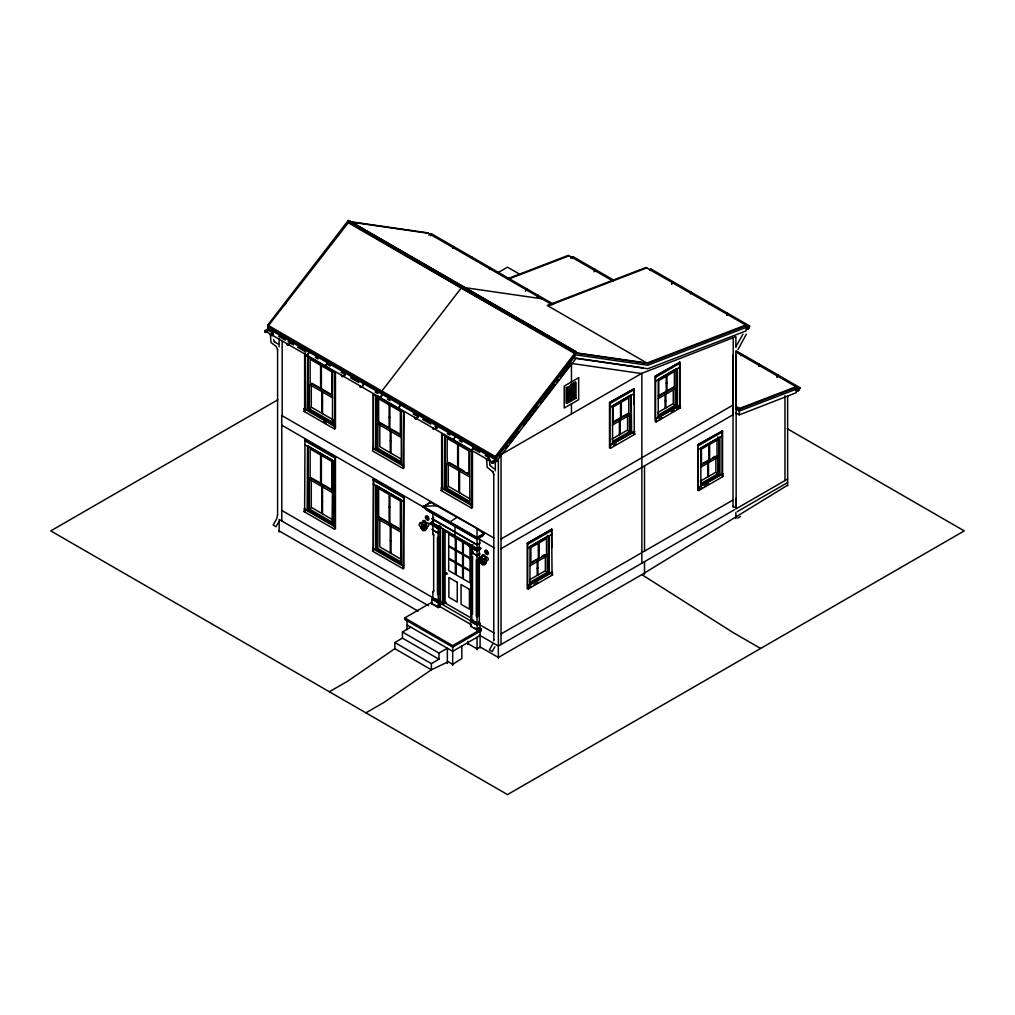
<?xml version="1.0" encoding="UTF-8"?>
<svg xmlns="http://www.w3.org/2000/svg" width="1015" height="1015" viewBox="0 0 1015 1015"><rect width="100%" height="100%" fill="white"/><g stroke="black" fill="none" stroke-linecap="round" stroke-linejoin="round"><path stroke-width="1.5" d="M439.368 526.874L439.558 527.94L438.226 528.701L430.614 523.626L438.226 528.028L440.51 526.709L439.99 527.305M479.334 624.504L479.334 548.62L480.095 548.24M479.334 536.757L479.803 543.266L477.05 544.941L432.834 519.452M735.875 403.437L735.875 352.167M735.875 347.498L735.875 336.625L641.34 373.533L571.445 363.433L560.889 377.149M277.59 514.643L276.626 518.982L273.187 525.085L275.978 526.696L278.681 522.027M493.696 640.871L493.785 639.463M425.133 508.375L477.05 538.546L484.168 534.004L477.05 528.599L430.259 502.12L423.052 506.904L430.259 502.742M746.342 334.163L737.994 349.515M742.955 334.138L736.078 346.394M492.821 643.802L489.382 649.904L492.174 651.516L494.876 646.847M335.457 372.099L335.457 428.482L334.557 429.002L304.056 411.405L304.056 408.867L307.672 409.806L332.793 424.308L332.793 419.576L332.742 424.333M304.627 408.487L304.627 354.869L335.077 372.442L334.506 428.977M304.627 508.693L304.056 511.611L334.557 529.221L335.457 528.688L335.457 457.055L305.007 439.47L304.627 508.693L332.793 524.514L332.793 460.353L307.621 445.877L307.291 510.241M376.184 449.366L373.139 448.046L372.568 450.952L403.069 468.562L403.97 468.042L403.97 411.646M304.627 439.698L335.077 457.27L334.506 529.183M403.018 468.537L403.589 412.001L373.139 394.429L373.139 448.046M373.139 548.252L372.568 551.158L403.069 568.768L403.97 568.248L403.97 496.614L373.52 479.029L373.139 548.252L401.306 564.074L401.306 499.9L376.134 485.424L375.804 549.787M445.966 436.082L469.818 449.797L469.818 503.415L441.652 487.593L441.081 490.511L471.582 508.122L472.483 507.601L472.483 451.206M373.139 479.245L403.589 496.83L403.018 568.743M441.652 487.593L441.652 433.976L472.102 451.561L471.531 508.096M575.848 351.583L574.655 352.268L574.655 353.474L347.802 222.501L347.802 221.295L348.995 220.61L575.848 351.583L575.848 352.789M438.226 601.108C438.34 598.672 429.789 597.581 432.897 599.015L432.897 591.758L433.659 590.667M438.226 594.841L438.988 593.737L438.988 537.481L438.226 537.265L437.465 537.481L437.465 593.737L438.226 594.841L438.226 602.542L432.187 599.015M471.011 621.434L477.05 624.923C481.3 624.847 479.765 620.267 477.05 623.578C477.075 621.015 468.714 619.975 471.721 621.434L471.721 614.177L472.483 613.073M477.05 617.26L477.811 616.156L477.811 559.899L477.05 559.684L476.289 559.899L476.289 616.156L477.05 617.26L477.05 624.961M267.706 329.951L267.706 325.117L347.637 221.283L427.569 232.828L552.185 304.779M268.468 325.561L348.995 221.816L348.995 220.61M284.073 305.604L286.002 303.104M338.008 235.556L339.936 233.057M524.425 323.848L461.229 287.981L381.894 391.041L381.894 395.875M495.32 456.534L575.251 352.7L646.999 363.053M496.081 456.966L576.013 353.131L647.76 363.497L746.533 325.472L745.962 330.941L647.76 368.737L576.013 358.384L496.081 461.8L496.081 456.966L267.706 325.117M506.206 448.186L508.122 445.686M510.05 443.2L518.678 431.984M523.474 425.754L537.861 407.053M540.741 403.323L555.142 384.622M557.057 382.135L558.973 379.635M402.447 638.13L402.447 631.977L438.988 653.076L438.988 659.23L402.447 638.13L394.835 642.52L394.835 648.674L347.637 681.205L329.368 691.748M457.257 517.168L450.051 521.862L451.738 524.146M575.277 383.695L566.941 388.504M575.277 385.015L566.941 389.823M575.277 386.334L566.941 391.143M575.277 387.654L566.941 392.462M575.277 388.973L566.941 393.782M575.277 390.28L566.941 395.101M575.277 391.6L566.941 396.421M575.277 392.919L566.941 397.74M575.277 394.239L566.941 399.06M575.277 395.558L566.941 400.367M571.344 399.428L575.277 396.878M467.915 643.586L477.05 648.851L480.095 646.923L498.365 657.466L641.861 574.617L787.64 485.183M428.876 235.15L431.375 233.704L553.53 304.234M290.493 340.088L290.493 341.408A2.69 1.548 -60 0 1 288.641 344.681A2.69 1.548 -60 0 1 286.738 343.578L286.788 343.552A2.626 1.51 -60 0 0 288.641 344.618A2.626 1.51 -60 0 0 290.493 341.408M308.763 350.632L308.763 351.951A2.69 1.548 -60 0 1 306.911 355.225A2.69 1.548 -60 0 1 305.007 354.121L305.058 354.095A2.626 1.51 -60 0 0 306.911 355.174A2.626 1.51 -60 0 0 308.763 351.951M277.869 399.77L50.75 530.896L507.5 794.593L964.25 530.896L787.31 428.736M497.934 272.718L507.5 267.186L519.845 274.316M332.742 370.716L332.413 424.524L335.077 426.072M345.303 371.731L345.303 373.051A2.626 1.51 -60 0 1 343.451 376.261A2.69 1.548 -60 0 1 341.548 375.22L341.598 375.195A2.626 1.51 -60 0 0 343.451 376.261A2.69 1.548 -60 0 0 345.354 373.025M508.211 278.123L508.261 278.097A2.69 1.548 -60 0 1 508.007 279.341A2.626 1.51 -60 0 0 508.211 278.123M304.107 411.43L305.007 410.91L305.007 352.941M310.717 408.043L308.002 409.616L308.053 356.849L308.053 409.591L332.413 423.648M570.468 258.089L572.968 256.643L613.365 279.912A2.69 1.548 -60 0 1 613.301 280.508A2.626 1.51 -60 0 0 613.314 279.937L613.365 279.912M363.573 382.287L363.573 383.594A2.69 1.548 -60 0 1 361.721 386.867A2.69 1.548 -60 0 1 359.818 385.776L359.868 385.738A2.626 1.51 -60 0 0 361.721 386.817A2.626 1.51 -60 0 0 363.573 383.594M376.184 395.736L376.134 449.391L401.306 463.868L401.306 410.25L376.134 395.774L375.804 449.582M594.067 271.804A2.626 1.51 -60 0 0 594.993 269.419L595.095 269.356M400.113 403.374L400.113 404.693A2.69 1.548 -60 0 1 398.261 407.967A2.69 1.548 -60 0 1 396.357 406.863L396.408 406.837A2.626 1.51 -60 0 0 398.261 407.916A2.626 1.51 -60 0 0 400.113 404.693M401.115 410.352L376.755 396.294L376.755 423.318L377.897 422.659M376.565 449.137L376.565 396.396L376.514 449.176L400.925 463.208M436.653 424.473L436.653 425.793A2.626 1.51 -60 0 1 434.801 429.002A2.69 1.548 -60 0 1 432.897 427.962L432.948 427.937A2.626 1.51 -60 0 0 434.801 429.002A2.69 1.548 -60 0 0 436.704 425.767M304.107 511.636L305.007 511.116M308.053 509.796L308.053 446.511L308.002 509.822L310.717 508.261M690.91 292.104L690.961 292.079A2.69 1.548 -60 0 1 690.403 293.944A2.626 1.51 -60 0 0 690.91 292.104M454.923 435.016L454.923 436.336A2.69 1.548 -60 0 1 453.071 439.609A2.69 1.548 -60 0 1 451.168 438.505L451.218 438.48A2.626 1.51 -60 0 0 453.071 439.558A2.626 1.51 -60 0 0 454.923 436.336M570.684 384.533L575.251 381.894L575.251 397.715L567.258 402.333M566.878 387.616L576.013 382.338L576.013 398.159L566.878 403.437L566.116 402.993L566.116 387.172L566.878 387.616L566.878 403.437M332.362 523.892L308.002 509.822M332.413 524.742L332.742 460.379L332.413 524.742L335.077 526.278M473.193 445.572L473.193 446.892A2.69 1.548 -60 0 1 471.341 450.153A2.69 1.548 -60 0 1 469.438 449.061L469.488 449.036A2.626 1.51 -60 0 0 471.341 450.102A2.626 1.51 -60 0 0 473.193 446.892M400.874 500.154L400.925 564.289L400.925 500.129M499.38 455.583L641.48 373.545M441.132 490.537L442.032 490.017L442.032 433.621M495.269 459.63L491.514 461.8L264.661 330.827L268.417 328.657L268.468 327.312L495.32 458.285L495.269 459.63A2.69 1.548 -60 0 1 493.417 462.903A2.69 1.548 -60 0 1 491.514 461.8A2.626 1.51 -60 0 0 493.366 462.815A2.626 1.51 -60 0 0 495.231 459.605L268.417 328.657A2.69 1.548 -60 0 1 266.564 331.93A2.69 1.548 -60 0 1 264.661 330.827A2.626 1.51 -60 0 0 266.615 331.905A2.626 1.51 -60 0 0 268.468 328.695M445.078 488.697L445.078 435.955L445.027 488.723L447.742 487.162M634.248 431.337L634.819 434.255L610.408 448.351L609.507 447.818L609.507 402.549L634.248 388.707L634.248 431.337L612.553 443.872L612.553 406.076M679.923 404.972L680.494 407.878L656.083 421.974L655.183 421.453L655.183 376.184L679.923 362.342L679.923 404.972L658.227 417.495L658.227 379.699M609.507 402.549L634.248 388.707M655.183 376.184L679.923 362.342M609.888 403.653L634.248 389.582M655.563 377.288L679.923 363.218M747.065 327.363L749.577 325.916L650.615 268.785A2.69 1.548 -60 0 1 650.057 270.65A2.626 1.51 -60 0 0 650.615 268.835M612.603 406.101L629.846 395.647M659.204 378.697L675.521 369.282M612.223 405.873L630.632 395.406L630.632 414.526L612.362 425.082M609.888 407.611L634.248 393.541M655.563 381.234L679.923 367.176M372.619 551.196L373.52 550.663M376.565 549.356L376.565 486.058L376.514 549.381L400.925 563.414M431.946 518.817L433.786 517.51M620.546 409.692L621.307 409.261M666.221 383.327L666.982 382.883M421.999 525.237L422.748 524.996M430.233 522.966L433.849 520.885L430.233 523.626L430.233 522.966L438.226 527.584L440.7 526.151L440.7 526.81L438.226 528.244L430.233 523.626M469.387 502.793L445.027 488.723M612.527 422.341L628.183 413.308M658.202 395.977L673.859 386.931M658.037 398.705L676.307 388.161L676.307 369.041L658.278 379.724M439.368 525.389L438.226 526.049L438.226 537.265M438.226 532.444L439.838 532.063L438.226 533.319L432.834 530.249M440.129 527.204L440.129 602.314L442.794 603.849L442.794 529.576L470.059 544.877M619.404 427.721L620.165 427.277M665.079 401.344L665.84 400.912M439.838 532.063L438.226 532.989L431.946 529.361M443.504 530.033L443.555 604.509L440.51 602.745M611.982 439.038L627.587 430.017L627.587 415.884M657.657 412.661L673.262 403.653L673.262 389.506M612.527 441.462L629.49 431.667L629.49 414.019M658.202 415.097L675.165 405.302L675.165 387.654M676.498 406.076L658.227 416.619L676.548 406.101L676.548 369.181M609.888 402.777L609.888 445.407L612.553 443.872M655.563 376.4L655.563 419.03L658.227 417.495M609.888 445.407L634.768 431.641M655.563 419.03L680.443 405.277M613.567 445.484L616.27 443.923M659.243 419.106L661.945 417.546M671.423 412.077L674.125 410.517M676.84 408.956L679.543 407.383L680.443 407.916M484.257 533.294L477.05 537.455L423.052 506.282L437.465 505.736M483.077 534.981L477.05 538.762L427.759 510.304M482.95 535.793L477.05 539.193L425.666 509.53L425.666 508.655M472.863 544.725L471.721 545.385L471.721 556.601L472.483 557.704M431.946 518.576L477.05 544.611L479.803 543.025M470.77 552.033L472.495 551.196M432.897 519.452L432.897 522.979L477.05 548.468L479.334 547.136L480.666 548.569L477.05 550.663L469.057 546.045L469.057 545.385L477.05 550.003L480.666 547.91M471.721 551.779L472.863 551.12M472.863 551.995L471.721 552.655L477.05 555.738L479.575 554.406L479.334 553.543L479.334 554.418M470.008 546.387L470.008 557.92L463.348 554.076L463.348 542.543L477.05 550.434L480.501 548.684L477.05 551.12L469.425 546.451L470.199 546.045M736.065 402.587L735.875 406.216L740.443 408.855L796.775 387.172L796.204 392.742L739.301 414.856L735.875 412.889M501.029 539.016L733.211 404.972M479.803 553.809L477.05 555.408L470.77 551.779M735.875 407.535L739.301 409.514L740.443 408.855M501.029 548.696L733.211 414.64L733.211 338.173M552.033 571.991L552.604 574.896L528.193 588.992L527.293 588.472L527.293 543.203L551.653 529.132L552.033 571.991L529.957 584.285L530.008 546.514L549.039 535.527L549.369 573.526M722.553 473.536L723.124 476.454L698.713 490.537L697.812 490.017L697.812 444.748L722.553 430.906L722.553 473.536L700.857 486.058L700.857 448.262M527.293 543.203L552.033 529.348M697.812 444.748L722.553 430.906M527.673 544.294L552.033 530.236M698.193 445.851L722.553 431.781M796.115 389.76L799.871 387.59L736.027 350.733M478.496 627.536L481.237 629.122L481.237 630.658L452.69 647.139L404.731 619.455L404.731 617.919L431.921 602.212M530.147 546.603L548.417 536.06L548.417 555.167L530.147 565.723M700.667 448.148L718.937 437.605L718.937 456.725L700.667 467.268M527.673 548.252L552.033 534.182M698.193 449.797L722.553 435.74M438.226 602.504C441.982 602.656 440.472 598.152 438.226 601.159L432.796 598.025M438.226 602.745L440.7 601.324L439.939 606.602L438.226 607.592L431.756 603.849L431.756 599.015L438.226 602.745L438.226 607.592M440.129 602.314L443.555 603.849M442.794 603.849L443.174 529.348L443.124 603.659M471.518 621.32L439.368 602.745L439.368 606.272L438.226 606.932L434.23 604.623M443.504 603.874L446.219 602.314M538.331 550.333L539.092 549.902M708.851 451.891L709.612 451.447M402.447 631.977L410.821 627.143M531.619 562.234L539.447 557.717M542.061 556.207L544.662 554.697M702.139 463.792L709.967 459.262M712.581 457.765L715.182 456.255M537.189 568.362L537.95 567.918M707.709 469.907L708.47 469.476M529.767 579.679L545.372 570.671L545.372 556.524M700.287 481.224L715.892 472.216L715.892 458.082M530.312 582.103L547.275 572.32L547.275 554.672M700.832 483.66L717.795 473.865L717.795 456.217M530.388 583.663L548.658 573.107L548.658 536.186M719.178 437.744L719.178 474.665L700.908 485.208M527.673 543.418L527.673 586.048L530.337 584.513M698.193 444.963L698.193 487.606L700.857 486.058M527.673 586.048L552.604 572.371M698.193 487.606L723.073 473.84M470.96 619.67L471.341 547.199M471.341 619.886L470.96 545.829L442.794 529.576M473.053 622.195L477.05 624.504L479.905 623.514L479.905 628.348L477.05 629.998L470.579 626.268L470.579 621.434L473.053 620M527.293 588.472L531.353 586.124M534.055 584.564L538.115 582.217M697.812 490.017L701.873 487.669M704.575 486.109L708.635 483.762M479.385 622.233L477.05 623.514L471.62 620.444M470.579 621.434L477.05 625.164L479.905 623.514M479.334 628.019L477.05 629.338L474.386 627.803M438.988 653.076L447.361 648.242L447.361 663.506M404.731 617.919L452.69 645.603L481.237 629.122M394.835 642.52L431.375 663.62L438.988 659.23M480.095 635.491L452.69 651.313L407.015 624.948M501.029 633.956L733.147 499.938M365.907 712.847L384.178 702.304L431.375 669.773L447.361 662.173M734.517 509.708L498.365 646.048L479.182 634.971M787.64 479.029L735.875 508.921L735.875 498.365M737.233 511.649L787.64 482.544M737.765 518.094L740.544 516.483M566.941 401.686L571.356 399.415M507.855 278.63L568.4 255.323L612.895 281.003M508.617 279.062L569.161 255.767M549.534 305.337L646.809 267.897M648.496 362.469L745.771 325.041L746.533 325.472M746.533 327.236L647.76 365.248L576.013 354.895L496.081 458.729L267.706 326.881M739.681 408.411L796.014 386.728M796.775 388.935L739.301 411.05L735.875 409.07M432.897 591.758L433.659 591.542L433.659 534.41L432.897 534.182L432.897 524.374M471.721 614.177L472.483 613.961L472.483 556.816L471.721 556.601M431.756 603.849L432.897 603.849M470.579 626.268L471.721 626.268M420.362 522.624L422.735 522.953A1.713 0.99 0 0 0 422.595 524.159L422.887 524.349A1.713 0.99 0 0 0 424.765 524.501A1.713 0.99 0 0 0 425.716 523.55M479.74 556.905L482.112 557.235M350.556 222.031L428.33 233.26M463.982 287.524L541.756 298.753M574.566 357.952L643.193 367.861M527.166 325.409L536.783 330.865M539.536 332.425L542.276 333.986M546.4 336.32L549.153 337.881M551.894 339.441L560.14 344.123M411.595 258.064L414.336 259.65M745.771 325.041L646.048 267.465L547.275 305.477L647.76 363.497M735.888 352.015L796.775 387.172M673.833 404.528L676.548 406.101M348.399 220.407L575.251 351.38M347.802 221.295L574.655 352.268M717.795 436.945L718.937 437.605M631.203 394.86L631.584 432.885M630.822 395.52L630.873 432.466L612.553 442.984L630.822 432.441L628.158 430.906M717.795 456.065L718.937 456.725M700.908 448.287L719.889 437.275L719.889 475.071M629.49 413.866L630.632 414.526M723.073 476.479L722.173 475.959L722.173 430.677M716.463 473.091L719.178 474.665M575.251 397.715L576.013 398.159M633.868 433.76L634.768 434.28M496.335 460.277L498.365 461.444M269.064 330.738L273.149 333.098M278.579 336.231L285.38 340.152M288.095 341.725L293.538 344.859M297.611 347.219L305.769 351.926M315.284 357.42L318 358.993M327.515 364.486L330.243 366.06M341.116 372.34L345.189 374.687M350.632 377.834L358.79 382.541M375.093 391.955L377.821 393.528M387.337 399.022L390.052 400.582M413.156 413.93L417.241 416.29M422.671 419.423L430.829 424.13M434.915 426.49L437.63 428.051M447.146 433.545L449.861 435.118M459.376 440.611L462.091 442.185M472.977 448.465L479.765 452.386M485.208 455.532L489.281 457.879M308.941 356.976L332.793 370.691M332.603 370.805L308.243 356.734L308.243 383.772L332.603 397.829M469.628 449.911L445.268 435.841L445.268 462.878L469.628 476.936M379.965 399.567L400.354 411.341L400.354 434.966L378.658 422.443L378.658 398.819M277.983 343.983L274.266 341.751L274.71 342.258L273.479 339.479M494.178 468.803L489.915 465.365M320.613 377.618L321.374 378.049M389.126 417.165L389.887 417.609M457.638 456.725L458.399 457.169M312.087 383.353L332.387 395.076M379.255 422.126L388.72 427.594M391.435 429.155L400.9 434.623M449.112 462.459L464.007 471.061M466.71 472.622L469.412 474.183M376.755 423.318L401.115 437.389M760.616 648.458L733.211 632.637L641.861 574.617M321.755 400.912L322.516 401.344M390.268 440.459L391.029 440.903M458.78 480.019L459.541 480.45M547.275 535.4L548.417 536.06M332.983 419.69L311.288 407.167L311.288 385.116M401.496 459.249L379.8 446.727L379.8 423.103M470.008 498.809L448.313 486.274L448.313 464.236M332.387 422.1L309.385 408.817L309.385 384.786M400.9 461.66L377.897 448.376L377.897 422.849M469.412 501.207L446.41 487.923L446.41 463.906M400.925 464.083L403.589 465.619M469.438 503.643L472.102 505.178M304.107 408.791L334.557 426.376M372.619 448.351L403.069 465.923M441.132 487.898L471.582 505.483M323.544 421.606L326.196 423.141M547.275 554.52L548.417 555.167M493.95 538.013L282.17 415.744L282.17 341.37M484.168 533.865L477.05 538.077L281.789 425.184M551.653 574.401L552.553 574.921M545.943 571.547L548.658 573.107M479.245 539.193L494.33 547.897M304.627 440.573L335.077 458.158M373.139 480.133L403.589 497.705M332.603 460.455L308.243 446.397L308.243 478.699L332.603 492.77M401.115 500.014L376.755 485.957L376.755 518.259L401.115 532.317M304.627 444.532L335.077 462.104M373.139 484.079L403.589 501.664M480.666 548.569L479.334 547.796L479.334 543.621M488.596 553.175L486.401 551.716L486.312 552.693M479.524 549.699L477.05 550.904L471.721 547.821M432.897 523.626L436.894 525.935M471.721 546.045L474.386 547.58M432.897 525.415L438.226 528.485M484.104 558.757L485.411 559.519M320.613 467.268L321.374 467.712M389.126 506.828L389.887 507.272M310.742 477.507L331.042 489.217M379.255 517.054L387.375 521.748M390.077 523.309L399.555 528.777M321.755 501.118L322.516 501.55M390.268 540.665L391.029 541.109M332.983 519.908L311.288 507.373L311.288 480.006M401.496 559.455L379.8 546.933L379.8 519.553M332.387 522.306L309.385 509.022L309.385 478.255M400.9 561.866L377.897 548.582L377.897 517.815M400.925 564.289L403.589 565.837M304.107 508.997L334.557 526.582M372.619 548.557L403.069 566.129M471.112 617.995L445.078 602.973L445.078 530.705M440.7 601.324L438.226 602.085L435.562 600.55M281.789 510.456L432.593 597.518M480.07 624.936L494.394 633.208M439.368 606.272L471.518 624.834M480.095 629.998L481.237 630.658M428.482 605.701L279.125 519.464L279.125 531.962M279.125 530.896L418.079 611.119M447.475 661.311L452.69 664.33L461.825 658.519L461.825 646.048M394.835 648.674L431.375 669.773L431.375 663.62M515.442 318.025L518.158 319.598M522.23 321.971L524.958 323.544M534.474 329.063L537.189 330.636M374.231 236.888L461.229 287.981M484.548 557.159L484.815 557.349A1.713 0.99 0 0 1 484.523 558.631A1.713 0.99 0 0 1 482.265 558.631L481.973 558.44A1.713 0.99 0 0 1 481.681 557.946M427.239 522.649L428.064 523.194A4.872 2.804 0 0 1 427.214 526.874A4.872 2.804 0 0 1 420.794 526.861L419.956 526.303A4.872 2.804 0 0 1 421.314 522.408M486.401 552.794L486.896 550.764M432.897 534.182L433.659 535.286M698.713 487.898L698.764 490.511M656.083 419.335L656.134 421.948M610.408 445.712L610.459 448.313M528.193 586.353L528.244 588.966M427.607 517.993C425.285 516.635 429.028 520.974 427.518 516.483M493.785 474.716L492.554 471.429L492.998 471.937L487.2 467.319L486.553 459.224M489.674 463.792L489.75 464.616M277.59 349.896L276.359 346.61L271.005 342.499L270.358 334.404M481.719 563.858L481.706 560.661M422.164 529.487L422.164 526.278M787.64 395.837L787.64 485.627M784.976 395.774L784.976 480.564M739.301 409.514L739.301 414.856M736.141 355.085L736.141 506.574M735.875 512.435L735.875 518.589M733.02 354.996L733.02 506.637M709.612 444.418L709.612 460.125M708.851 444.862L708.851 460.569M708.47 462.231L708.47 476.504M707.709 462.675L707.709 476.936M679.543 362.114L679.543 407.383M677.259 406.507L676.878 368.496L676.929 406.317M666.982 375.855L666.982 391.562M666.221 376.299L666.221 392.006M665.84 393.668L665.84 407.941M665.079 394.112L665.079 408.373M644.525 465.847L644.525 551.107M644.525 561.663L644.525 574.16M641.861 373.33L641.861 563.198M633.868 388.491L633.868 404.097M621.307 402.219L621.307 417.939M620.546 402.663L620.546 418.37M620.165 420.045L620.165 434.306M619.404 420.476L619.404 434.75M571.445 363.433L571.445 381.894M571.445 403.868L571.445 414.031M551.653 529.132L551.653 547.859M539.092 542.873L539.092 558.58M538.331 543.304L538.331 559.024M537.95 560.686L537.95 574.947M537.189 561.13L537.189 575.391M501.029 454.631L501.029 644.5M498.365 458.805L498.365 658.545M495.32 461.267L495.32 470.77M493.785 474.208L493.785 639.919M489.674 459.706A1.611 0.926 0 0 1 486.972 460.125A1.611 0.926 0 0 1 487.695 458.564A1.611 0.926 0 0 1 489.674 459.706L489.674 464.299M485.246 559.62L485.246 559.849A2.741 1.586 0 0 0 485.842 559.354M485.246 560.965L485.246 563.604A2.499 1.446 60 0 1 483.546 564.67M485.081 561.054L485.081 563.706A2.741 1.586 0 0 1 481.275 563.338A2.741 1.586 0 0 1 481.579 561.143M481.541 560.559L481.541 563.769A2.499 1.446 -60 0 0 483.026 564.759M480.095 631.368L480.095 648.001M479.334 622.195L479.334 623.185M477.05 528.599L477.05 544.065M477.05 544.611L477.05 548.468M477.05 550.003L477.05 559.684M477.05 625.164L477.05 629.998M477.05 637.255L477.05 649.752M467.915 641.353L467.915 644.474M459.541 470.554L459.541 492.757M458.78 470.11L458.78 492.326M458.399 444.862L458.399 468.486M457.638 444.418L457.638 468.042M454.974 525.339L454.974 535.73M452.69 645.603L452.69 665.383M444.646 488.951L444.697 435.295L444.316 489.141M440.51 527.724L440.51 600.512M439.368 531.784L439.368 532.659M432.897 512.588L432.897 518.576M430.259 502.12L430.347 502.933M425.869 526.036L425.869 529.322A2.499 1.446 60 0 1 423.826 530.16M425.704 527.495L425.704 529.424M424.904 508.35L423.242 506.904M422.329 526.379L422.341 529.576A2.499 1.446 -60 0 0 424.168 530.401M407.015 619.455L407.015 629.63M391.029 430.994L391.029 453.21M391.029 524.514L391.029 553.416M390.268 430.563L390.268 452.766M390.268 525.592L390.268 552.972M389.887 405.302L389.887 428.926M389.887 523.854L389.887 494.965L400.354 501.004L400.354 529.906L378.658 517.371L378.658 488.481L389.126 494.521L389.126 523.423M389.126 404.858L389.126 428.482M376.184 485.398L376.134 549.597M373.52 394.074L373.52 448.896M373.52 479.029L373.52 549.115M322.516 391.447L322.516 413.651M322.516 486.477L322.516 513.856M321.755 389.595L321.755 413.207M321.755 486.033L321.755 513.425M321.374 365.743L321.374 389.367M321.374 455.405L321.374 484.307M320.613 365.311L320.613 388.935M320.613 454.961L320.613 483.863M307.621 409.832L307.672 356.189L307.291 410.022M307.672 445.851L307.621 510.038M281.789 415.516L281.789 521M279.125 338.972L279.125 346.787M277.59 349.388L277.59 515.1M595.044 269.381A2.69 1.548 -60 0 1 594.486 271.259M572.968 256.694A2.626 1.51 -60 0 1 572.422 258.52A2.69 1.548 -60 0 0 572.968 256.643M758.928 366.149A2.626 1.51 -60 0 0 759.474 364.322L759.524 364.296A2.69 1.548 -60 0 1 758.966 366.161M799.871 387.59A2.69 1.548 -60 0 1 798.462 390.521A2.69 1.548 -60 0 1 796.318 390.737M799.769 387.59A2.626 1.51 -60 0 1 798.399 390.445A2.626 1.51 -60 0 1 796.306 390.661M483.089 556.233A4.872 2.804 0 0 0 479.334 560.584L480.171 561.143A4.872 2.804 0 0 0 486.591 561.155A4.872 2.804 0 0 0 487.441 557.476L486.616 556.93A4.872 2.804 0 0 0 484.358 556.283M484.789 557.083A1.967 1.142 0 0 1 484.904 558.618A1.967 1.142 0 0 1 482.265 558.821A1.967 1.142 0 0 1 481.681 557.324M482.874 564.15A2.499 1.446 60 0 1 482.569 563.807M484.789 562.843A2.499 1.446 -60 0 1 484.586 563.262M485.627 557.527A2.741 1.586 0 0 1 483.889 560.001A2.741 1.586 0 0 1 480.742 558.034M485.627 561.409A2.741 1.586 0 0 1 485.069 563.591M485.627 561.6A2.741 1.586 0 0 1 485.069 563.782A2.741 1.586 0 0 1 481.275 563.528A2.741 1.586 0 0 1 481.579 561.333M481.541 559.811A2.741 1.586 0 0 1 480.729 559.024M480.653 558.757A2.741 1.586 0 0 1 480.691 558.364M486.122 558.453A2.741 1.586 0 0 1 486.134 558.719M422.456 522.091A4.872 2.804 0 0 1 423.712 521.951M424.981 522.002A4.872 2.804 0 0 1 426.186 522.23M424.778 522.725A1.713 0.99 0 0 1 425.145 522.865L425.437 523.068A1.713 0.99 0 0 1 425.64 523.296M425.006 522.624A1.967 1.142 0 0 1 425.628 524.26A1.967 1.142 0 0 1 422.748 524.476A1.967 1.142 0 0 1 422.621 522.801M425.869 527.381A2.499 1.446 -60 0 1 425.831 527.8M426.643 523.918A2.741 1.586 0 0 1 424.054 525.935A2.741 1.586 0 0 1 421.365 523.956M426.731 526.303A2.741 1.586 0 0 1 424.054 527.673A2.741 1.586 0 0 1 421.314 526.341M426.757 526.227A2.741 1.586 0 0 1 424.054 527.863A2.741 1.586 0 0 1 421.276 526.265M425.78 526.836A2.741 1.586 0 0 1 426.173 529.031A2.741 1.586 0 0 1 422.405 529.322A2.741 1.586 0 0 1 421.745 527.166M425.78 527.026A2.741 1.586 0 0 1 426.173 529.221A2.741 1.586 0 0 1 422.405 529.526A2.741 1.586 0 0 1 421.745 527.356M671.74 283.972A2.69 1.548 -60 0 0 672.691 281.523L672.64 281.548A2.626 1.51 -60 0 1 671.714 283.946M726.905 315.031A2.626 1.51 -60 0 0 727.451 313.191L727.501 313.166A2.69 1.548 -60 0 1 726.943 315.043M746.533 326.868A1.611 0.926 0 0 1 746.951 327.287M735.723 505.635A1.611 0.901 -1.9 0 1 735.723 506.904A1.611 0.901 -1.9 0 1 733.439 506.954A1.611 0.901 -1.9 0 1 733.452 505.686M525.973 290.518A2.69 1.548 -60 0 0 526.531 288.641L526.531 288.641A2.626 1.51 -60 0 1 525.554 291.064M452.893 248.32A2.69 1.548 -60 0 0 453.451 246.442L453.451 246.442A2.626 1.51 -60 0 1 452.855 248.307M430.829 235.582A2.626 1.51 -60 0 0 431.375 233.755A2.69 1.548 -60 0 1 430.817 235.582M445.864 572.866C446.448 576.622 448.465 572.041 445.864 572.866M423.674 521.076L424.486 521.342L423.674 521.076M483.051 555.357L483.863 555.624L483.051 555.357M471.721 256.998L471.671 257.023A2.626 1.51 -60 0 1 471.429 258.241A2.69 1.548 -60 0 0 471.721 256.998M327.084 361.162L327.033 362.507A2.69 1.548 -60 0 1 325.181 365.768A2.69 1.548 -60 0 1 323.278 364.677L323.328 364.651A2.626 1.51 -60 0 0 325.181 365.717A2.626 1.51 -60 0 0 327.033 362.507L327.084 361.162M489.991 267.541L489.941 267.567A2.626 1.51 -60 0 1 489.395 269.394A2.69 1.548 -60 0 0 489.991 267.541M537.95 295.238L537.899 295.264A2.626 1.51 -60 0 1 537.354 297.091A2.69 1.548 -60 0 0 537.95 295.238M378.138 396.294L378.088 396.319A2.69 1.548 -60 0 0 379.991 397.423A2.69 1.548 -60 0 0 381.894 394.125A2.626 1.51 -60 0 1 379.991 397.36A2.626 1.51 -60 0 1 378.138 396.294M418.434 413.904L418.383 415.249A2.69 1.548 -60 0 1 416.531 418.51A2.69 1.548 -60 0 1 414.628 417.419L414.678 417.381A2.626 1.51 -60 0 0 416.531 418.459A2.626 1.51 -60 0 0 418.383 415.249L418.434 413.904M578.677 377.72L564.213 386.068L564.213 408.043L578.677 399.694L578.677 377.72M709.231 302.622L709.181 302.648A2.626 1.51 -60 0 1 708.939 303.866A2.69 1.548 -60 0 0 709.231 302.622M628.729 397.943L613.123 406.952L613.123 422.659L628.729 413.651L628.729 397.943M674.404 371.566L658.798 380.574L658.798 396.294L674.404 387.286L674.404 371.566M741.255 353.74L741.204 353.766A2.626 1.51 -60 0 1 740.658 355.605A2.69 1.548 -60 0 0 741.255 353.74M777.794 374.839L777.744 374.865A2.626 1.51 -60 0 1 776.818 377.263A2.69 1.548 -60 0 0 777.794 374.839M546.514 538.584L530.908 547.593L530.908 563.3L546.514 554.292L546.514 538.584M717.034 440.129L701.428 449.137L701.428 464.857L717.034 455.849L717.034 440.129M331.842 371.795L310.146 359.259L310.146 382.883L331.842 395.419L331.842 371.795M468.867 450.901L447.171 438.378L447.171 462.003L468.867 474.525L468.867 450.901M331.842 461.444L310.146 448.922L310.146 477.824L331.842 490.347L331.842 461.444M455.354 537.925L448.693 534.08L448.693 545.613L455.354 549.458L455.354 537.925M462.586 542.099L456.116 538.356L456.116 549.902L462.586 553.632L462.586 542.099M455.354 550.333L448.693 546.489L448.693 558.136L455.354 561.98L455.354 550.333M462.586 554.52L456.116 550.777L456.116 562.424L462.586 566.167L462.586 554.52M470.008 558.796L463.348 554.951L463.348 566.598L470.008 570.443L470.008 558.796M455.354 562.868L448.693 559.024L448.693 570.557L455.354 574.401L455.354 562.868M462.586 567.042L456.116 563.3L456.116 574.845L462.586 578.575L462.586 567.042M470.008 571.331L463.348 567.474L463.348 579.019L470.008 582.864L470.008 571.331M457.257 582.318L448.884 577.484L448.884 597.251L457.257 602.085L457.257 582.318M469.438 589.347L461.064 584.513L461.064 604.293L469.438 609.127L469.438 589.347M482.493 556.068A1.281 0.736 0 0 0 484.624 555.738A1.281 0.736 0 0 0 483.064 554.837A1.281 0.736 0 0 0 482.493 556.068M483.318 561.955A2.741 1.586 0 0 0 486.007 560.838A2.741 1.586 0 0 1 483.432 562.145A2.741 1.586 0 0 1 480.691 560.813A2.741 1.586 0 0 0 483.318 561.955M484.853 551.551A2.449 1.408 60 0 0 487.568 554.545A2.449 1.408 60 0 0 487.276 550.942A2.449 1.408 60 0 0 484.853 551.551M423.115 521.786A1.281 0.736 0 0 0 425.247 521.456A1.281 0.736 0 0 0 423.686 520.555A1.281 0.736 0 0 0 423.115 521.786M425.475 517.269A2.449 1.408 60 0 0 428.19 520.264A2.449 1.408 60 0 0 427.899 516.66A2.449 1.408 60 0 0 425.475 517.269M270.777 335.305A1.611 0.926 0 0 0 273.479 334.887A1.611 0.926 0 0 0 271.5 333.745A1.611 0.926 0 0 0 270.777 335.305M746.723 329.469A2.69 1.548 -60 0 0 749.577 325.916A2.626 1.51 -60 0 1 746.697 329.38"/></g></svg>
